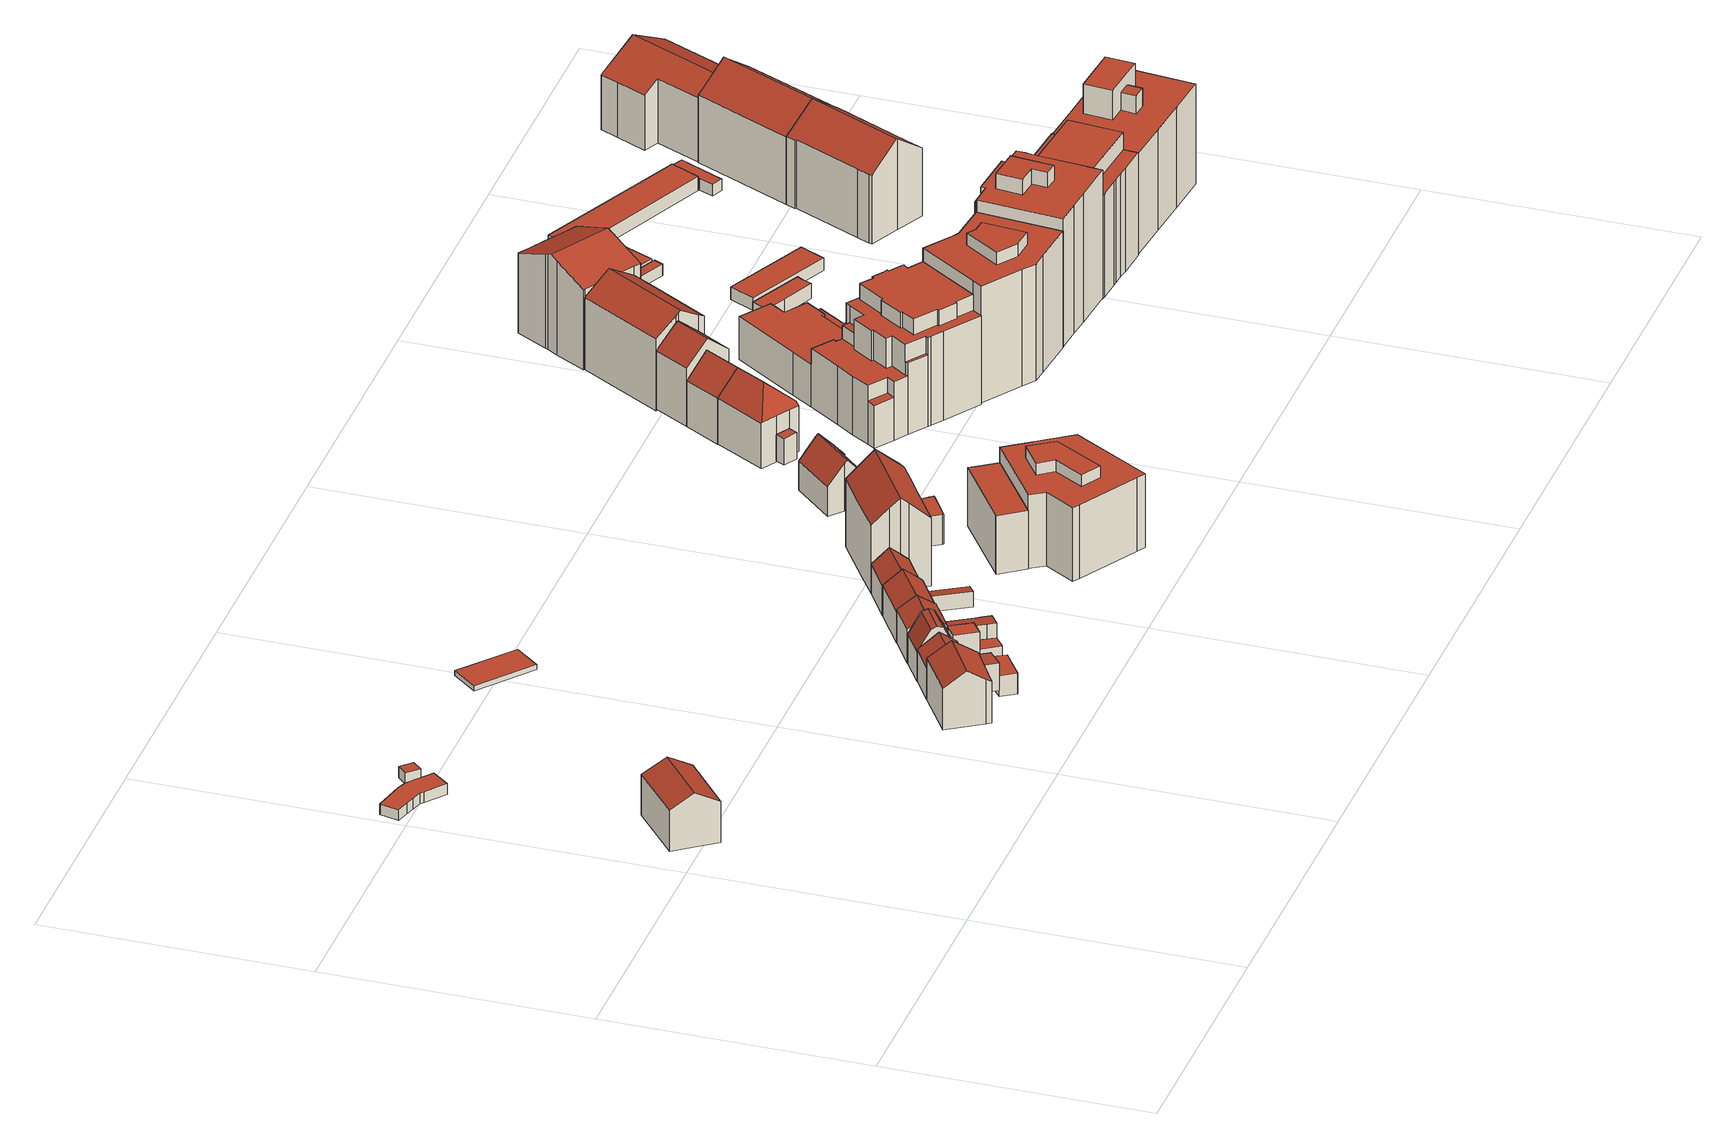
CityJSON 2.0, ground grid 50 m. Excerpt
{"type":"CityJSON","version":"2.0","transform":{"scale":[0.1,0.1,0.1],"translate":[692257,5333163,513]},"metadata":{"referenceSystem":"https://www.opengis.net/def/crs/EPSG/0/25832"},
"CityObjects":{
"building1":{"type":"Building","attributes":{"Gemeindeschluessel":"09162000","HoeheDach":"525.651","HoeheGrund":"514.970","Methode":"1000","NiedrigsteTraufeDesGebaeudes":"523.146","Geometrietyp2DReferenz":"3000","function":"31001_1000","roofType":"3100","measuredHeight":10.68,"storeysAboveGround":2},"geometry":[{"type":"MultiSurface","lod":"2","boundaries":[[[0,1,2,3]],[[4,5,0,3,6,7]],[[5,4,7,8,9,10]],[[10,1,0,5]],[[7,6,11,8]],[[3,2,11,6]],[[2,1,10,9,8,11]]],"semantics":{"surfaces":[{"type":"RoofSurface"},{"type":"WallSurface"},{"type":"GroundSurface"}],"values":[0,1,2,1,1,0,1]}}]},
"building2":{"type":"Building","attributes":{"Gemeindeschluessel":"09162000","HoeheDach":"517.020","HoeheGrund":"514.924","Methode":"1000","NiedrigsteTraufeDesGebaeudes":"517.020","Geometrietyp2DReferenz":"3000","function":"31001_2000","roofType":"1000","measuredHeight":2.1,"storeysAboveGround":1},"geometry":[{"type":"MultiSurface","lod":"2","boundaries":[[[12,13,14,15]],[[13,16,17,18,19,20,21,22,23,24,14]],[[25,23,22,26]],[[27,24,23,25]],[[28,17,16,29]],[[30,19,18,31]],[[29,16,13,12]],[[32,20,19,30]],[[15,27,25,26,33,32,30,31,28,29,12]],[[26,22,21,33]],[[15,14,24,27]],[[33,21,20,32]],[[31,18,17,28]]],"semantics":{"surfaces":[{"type":"WallSurface"},{"type":"RoofSurface"},{"type":"GroundSurface"}],"values":[0,1,0,0,0,0,0,0,2,0,0,0,0]}}]},
"building3":{"type":"Building","attributes":{"Gemeindeschluessel":"09162000","HoeheDach":"542.670","HoeheGrund":"531.647","Methode":"1000","NiedrigsteTraufeDesGebaeudes":"539.669","Geometrietyp2DReferenz":"3000","function":"31001_1000","roofType":"3100","measuredHeight":11.02,"storeysAboveGround":3},"geometry":[{"type":"MultiSurface","lod":"2","boundaries":[[[34,35,36,37]],[[34,37,38,39,40,41]],[[39,42,43,40]],[[42,39,38,44]],[[35,45,46,47,36]],[[35,34,41,45]],[[44,38,37,36,47]],[[42,44,47,46,43]],[[45,41,40,43,46]]],"semantics":{"surfaces":[{"type":"WallSurface"},{"type":"GroundSurface"},{"type":"RoofSurface"}],"values":[0,1,0,0,2,0,0,2,0]}}]},
"building4":{"type":"Building","attributes":{"Gemeindeschluessel":"09162000","HoeheDach":"517.210","HoeheGrund":"515.012","Methode":"1000","NiedrigsteTraufeDesGebaeudes":"517.210","Geometrietyp2DReferenz":"3000","function":"31001_2523","roofType":"1000","measuredHeight":2.2,"storeysAboveGround":1},"geometry":[{"type":"MultiSurface","lod":"2","boundaries":[[[48,49,50,51]],[[48,51,52,53]],[[54,55,50,49]],[[51,50,55,52]],[[53,54,49,48]],[[52,55,54,53]]],"semantics":{"surfaces":[{"type":"WallSurface"},{"type":"GroundSurface"},{"type":"RoofSurface"}],"values":[0,1,2,0,0,0]}}]},
"building5":{"type":"Building","attributes":{"Gemeindeschluessel":"09162000","HoeheDach":"540.720","HoeheGrund":"531.602","Methode":"2000","NiedrigsteTraufeDesGebaeudes":"536.907","Geometrietyp2DReferenz":"3000","function":"31001_1000","roofType":"3100","measuredHeight":9.12,"storeysAboveGround":2},"geometry":[{"type":"MultiSurface","lod":"2","boundaries":[[[56,57,58,59]],[[60,61,59,58,62,63]],[[64,62,58,57,65,66]],[[66,65,67,68]],[[63,62,64,69]],[[56,70,67,65,57]],[[40,41,71,69,64,66,68]],[[72,60,63,69,71]],[[40,68,67,70]],[[72,73,61,60]],[[73,72,71,41]],[[73,41,40,70,56,59,61]]],"semantics":{"surfaces":[{"type":"WallSurface"},{"type":"RoofSurface"},{"type":"GroundSurface"}],"values":[0,0,1,1,0,0,0,1,0,0,0,2]}}]},
"building6":{"type":"Building","attributes":{"Gemeindeschluessel":"09162000","HoeheDach":"534.450","HoeheGrund":"530.433","Methode":"2000","NiedrigsteTraufeDesGebaeudes":"534.450","Geometrietyp2DReferenz":"3000","function":"31001_1000","roofType":"1000","measuredHeight":4.02,"storeysAboveGround":1},"geometry":[{"type":"MultiSurface","lod":"2","boundaries":[[[74,75,76,77,78,79]],[[80,79,78,81]],[[82,77,76,83]],[[74,84,85,75]],[[84,74,79,80]],[[85,84,80,81,82,83]],[[81,78,77,82]],[[83,76,75,85]]],"semantics":{"surfaces":[{"type":"RoofSurface"},{"type":"WallSurface"},{"type":"GroundSurface"}],"values":[0,1,1,1,1,2,1,1]}}]},
"building7":{"type":"Building","attributes":{"Gemeindeschluessel":"09162000","HoeheDach":"541.900","HoeheGrund":"531.535","Methode":"2000","NiedrigsteTraufeDesGebaeudes":"536.897","Geometrietyp2DReferenz":"3000","function":"31001_9998","roofType":"2100","measuredHeight":10.37,"storeysAboveGround":2},"geometry":[{"type":"MultiSurface","lod":"2","boundaries":[[[86,87,88,89,90,91]],[[92,93,94,95]],[[96,97,93,92,98,99]],[[100,101,102,103]],[[98,92,95,104,105,87,86]],[[87,105,106,107,102,101,88]],[[97,96,90,89]],[[94,93,97,89,88,101,100]],[[99,98,86,91]],[[103,102,107,108]],[[104,95,94,100,103,108,109]],[[108,107,106,109]],[[104,109,106,105]],[[99,91,90,96]]],"semantics":{"surfaces":[{"type":"WallSurface"},{"type":"RoofSurface"},{"type":"GroundSurface"}],"values":[0,0,0,1,2,0,0,1,0,1,0,1,0,1]}}]},
"building8":{"type":"Building","attributes":{"Gemeindeschluessel":"09162000","HoeheDach":"534.550","HoeheGrund":"531.199","Methode":"2000","NiedrigsteTraufeDesGebaeudes":"534.550","Geometrietyp2DReferenz":"3000","function":"31001_2000","roofType":"1000","measuredHeight":3.35},"geometry":[{"type":"MultiSurface","lod":"2","boundaries":[[[110,111,112,113,114]],[[115,113,112,116]],[[117,114,113,115]],[[118,119,117,115,116]],[[119,110,114,117]],[[116,112,111,118]],[[110,119,118,111]]],"semantics":{"surfaces":[{"type":"RoofSurface"},{"type":"WallSurface"},{"type":"GroundSurface"}],"values":[0,1,1,2,1,1,1]}}]},
"building9":{"type":"Building","attributes":{"Gemeindeschluessel":"09162000","HoeheDach":"540.538","HoeheGrund":"531.590","Methode":"1000","NiedrigsteTraufeDesGebaeudes":"538.204","Geometrietyp2DReferenz":"3000","function":"31001_9998","roofType":"3100","measuredHeight":8.95,"storeysAboveGround":2},"geometry":[{"type":"MultiSurface","lod":"2","boundaries":[[[120,121,122,123]],[[124,125,126]],[[127,125,128,129,130]],[[123,122,131,132]],[[123,132,133,134,135,136,137,138,139,120]],[[140,124,126]],[[124,131,122,121,128,125]],[[136,135,134,140,126,125,127,130,137]],[[121,120,139,138,129,128]],[[137,130,129,138]],[[134,133,132,131,124,140]]],"semantics":{"surfaces":[{"type":"WallSurface"},{"type":"RoofSurface"},{"type":"GroundSurface"}],"values":[0,0,1,0,2,1,1,0,0,0,0]}}]},
"building10":{"type":"Building","attributes":{"Gemeindeschluessel":"09162000","HoeheDach":"537.399","HoeheGrund":"531.153","Methode":"1000","NiedrigsteTraufeDesGebaeudes":"536.890","Geometrietyp2DReferenz":"3000","function":"31001_2000","roofType":"1000","measuredHeight":6.25},"geometry":[{"type":"MultiSurface","lod":"2","boundaries":[[[141,142,143,144]],[[116,118,145,146,147,148]],[[149,150,151,152,144,143]],[[148,147,142,141]],[[146,145,153,154,150,149,143,142,147]],[[119,153,145,118]],[[119,155,151,150,154,153]],[[155,119,118,116,148,141,144,152,151]]],"semantics":{"surfaces":[{"type":"WallSurface"},{"type":"RoofSurface"},{"type":"GroundSurface"}],"values":[0,0,0,0,1,0,0,2]}}]},
"building11":{"type":"Building","attributes":{"Gemeindeschluessel":"09162000","HoeheDach":"534.355","HoeheGrund":"531.153","Methode":"3100","NiedrigsteTraufeDesGebaeudes":"534.355","Geometrietyp2DReferenz":"3000","function":"31001_2000","roofType":"1000","measuredHeight":3.2},"geometry":[{"type":"MultiSurface","lod":"2","boundaries":[[[156,157,158,144]],[[159,157,156,160]],[[160,156,144,151]],[[151,144,158,161]],[[159,160,151,161]],[[157,159,161,158]]],"semantics":{"surfaces":[{"type":"WallSurface"},{"type":"RoofSurface"},{"type":"GroundSurface"}],"values":[0,1,0,2,0,0]}}]},
"building12":{"type":"Building","attributes":{"Gemeindeschluessel":"09162000","HoeheDach":"540.350","HoeheGrund":"531.498","Methode":"2000","NiedrigsteTraufeDesGebaeudes":"537.699","Geometrietyp2DReferenz":"3000","function":"31001_1000","roofType":"3100","measuredHeight":8.85,"storeysAboveGround":3},"geometry":[{"type":"MultiSurface","lod":"2","boundaries":[[[162,163,164,165]],[[166,167,168,169,170,162,165]],[[170,171,163,162]],[[166,165,164,172,173]],[[168,174,175,169]],[[164,163,171,175,174,176,172]],[[168,167,177,176,174]],[[177,173,172,176]],[[177,167,166,173]],[[169,175,171,170]]],"semantics":{"surfaces":[{"type":"WallSurface"},{"type":"GroundSurface"},{"type":"RoofSurface"}],"values":[0,1,0,0,0,2,0,2,0,0]}}]},
"building13":{"type":"Building","attributes":{"Gemeindeschluessel":"09162000","HoeheDach":"534.335","HoeheGrund":"531.180","Methode":"1000","NiedrigsteTraufeDesGebaeudes":"533.871","Geometrietyp2DReferenz":"3000","function":"31001_2000","roofType":"2100","measuredHeight":3.15},"geometry":[{"type":"MultiSurface","lod":"2","boundaries":[[[178,179,180,181]],[[182,181,180,183]],[[183,180,179,184]],[[182,183,184,185]],[[185,178,181,182]],[[184,179,178,185]]],"semantics":{"surfaces":[{"type":"RoofSurface"},{"type":"WallSurface"},{"type":"GroundSurface"}],"values":[0,1,1,2,1,1]}}]},
"building14":{"type":"Building","attributes":{"Gemeindeschluessel":"09162000","HoeheDach":"540.205","HoeheGrund":"531.550","Methode":"1000","NiedrigsteTraufeDesGebaeudes":"537.440","Geometrietyp2DReferenz":"3000","function":"31001_1000","roofType":"3100","measuredHeight":8.65,"storeysAboveGround":2},"geometry":[{"type":"MultiSurface","lod":"2","boundaries":[[[186,187,188,189]],[[190,168,191,167,186,189,192,193,194]],[[190,195,196,168]],[[189,188,197,192]],[[167,198,187,186]],[[193,199,200,194]],[[191,168,196,201,198,167]],[[194,200,195,190]],[[196,195,200,199,197,201]],[[201,197,188,187,198]],[[199,193,192,197]]],"semantics":{"surfaces":[{"type":"WallSurface"},{"type":"GroundSurface"},{"type":"RoofSurface"}],"values":[0,1,0,0,0,0,0,0,2,2,0]}}]},
"building15":{"type":"Building","attributes":{"Gemeindeschluessel":"09162000","HoeheDach":"514.960","HoeheGrund":"514.620","Methode":"2000","NiedrigsteTraufeDesGebaeudes":"514.960","Geometrietyp2DReferenz":"3000","function":"53001_1800","roofType":"1000","measuredHeight":0.34},"geometry":[{"type":"MultiSurface","lod":"2","boundaries":[[[202,203,204,205]],[[206,205,204,207]],[[208,202,205,206]],[[209,203,202,208]],[[206,207,209,208]],[[207,204,203,209]]],"semantics":{"surfaces":[{"type":"RoofSurface"},{"type":"WallSurface"},{"type":"GroundSurface"}],"values":[0,1,1,1,2,1]}}]},
"building16":{"type":"Building","attributes":{"Gemeindeschluessel":"09162000","HoeheDach":"549.711","HoeheGrund":"531.480","Methode":"1000","NiedrigsteTraufeDesGebaeudes":"545.037","Geometrietyp2DReferenz":"3000","function":"31001_1000","roofType":"3100","measuredHeight":18.23,"storeysAboveGround":4},"geometry":[{"type":"MultiSurface","lod":"2","boundaries":[[[210,194,211,212,213,193]],[[192,214,215,189]],[[216,217,218,219,220,194,210,193,192,189,221,222,223,224,225,226,227,228,229]],[[223,230,231,224]],[[218,232,233,219]],[[217,234,232,218]],[[215,235,236,230,223,222,221,189]],[[193,213,214,192]],[[219,233,237,220]],[[238,239,228,227,226,225,224,231,240,241]],[[217,216,229,242,243,234]],[[228,239,242,229]],[[211,237,233,232,234,243,242,239,238,241,212]],[[220,237,211,194]],[[214,213,212,241,240,231,230,236,235,215]]],"semantics":{"surfaces":[{"type":"WallSurface"},{"type":"GroundSurface"},{"type":"RoofSurface"}],"values":[0,0,1,0,0,0,0,0,0,0,0,0,2,0,2]}}]},
"building17":{"type":"Building","attributes":{"Gemeindeschluessel":"09162000","HoeheDach":"542.440","HoeheGrund":"530.843","Methode":"2000","NiedrigsteTraufeDesGebaeudes":"542.440","Geometrietyp2DReferenz":"3000","function":"31001_1000","roofType":"1000","measuredHeight":11.6,"storeysAboveGround":3},"geometry":[{"type":"MultiSurface","lod":"2","boundaries":[[[244,245,246,247]],[[247,246,248,249]],[[250,251,252,253]],[[250,253,254,244,247,249]],[[249,248,251,250]],[[248,246,245,255,252,251]],[[253,252,255,254]],[[254,255,245,244]]],"semantics":{"surfaces":[{"type":"WallSurface"},{"type":"GroundSurface"},{"type":"RoofSurface"}],"values":[0,0,0,1,0,2,0,0]}}]},
"building18":{"type":"Building","attributes":{"Gemeindeschluessel":"09162000","HoeheDach":"537.846","HoeheGrund":"531.860","Methode":"1000","NiedrigsteTraufeDesGebaeudes":"537.846","Geometrietyp2DReferenz":"3000","function":"31001_2000","roofType":"1000","measuredHeight":5.99},"geometry":[{"type":"MultiSurface","lod":"2","boundaries":[[[256,257,258,259]],[[260,261,262,263]],[[264,265,266,267,263,262]],[[266,265,268,269]],[[259,258,270,271]],[[271,270,261,260]],[[272,256,259,271,260,263,267,266,269]],[[258,257,273,268,265,264,262,261,270]],[[256,272,269,268,273,257]]],"semantics":{"surfaces":[{"type":"WallSurface"},{"type":"GroundSurface"},{"type":"RoofSurface"}],"values":[0,0,0,0,0,0,1,2,0]}}]},
"building19":{"type":"Building","attributes":{"Gemeindeschluessel":"09162000","HoeheDach":"547.760","HoeheGrund":"530.914","Methode":"2000","NiedrigsteTraufeDesGebaeudes":"545.480","Geometrietyp2DReferenz":"3000","function":"31001_1000","roofType":"1000","measuredHeight":16.85,"storeysAboveGround":5},"geometry":[{"type":"MultiSurface","lod":"2","boundaries":[[[274,275,276,277]],[[278,279,280,281]],[[282,283,284,285]],[[286,287,288,289,290,291]],[[292,293,291,290]],[[294,295,296,297]],[[298,299,275,274]],[[276,275,299,300,287,286,291,293,296,295],[301,282,285,302,278,281]],[[297,296,293,292]],[[279,303,284,283,304,280]],[[298,274,277,294,297,292,290,289,288,305]],[[302,303,279,278]],[[277,276,295,294]],[[301,304,283,282]],[[305,300,299,298]],[[281,280,304,301]],[[285,284,303,302]],[[288,287,300,305]]],"semantics":{"surfaces":[{"type":"WallSurface"},{"type":"RoofSurface"},{"type":"GroundSurface"}],"values":[0,0,0,0,0,0,0,1,0,1,2,0,0,0,0,0,0,0]}}]},
"building20":{"type":"Building","attributes":{"Gemeindeschluessel":"09162000","HoeheDach":"536.666","HoeheGrund":"531.670","Methode":"1000","NiedrigsteTraufeDesGebaeudes":"535.014","Geometrietyp2DReferenz":"3000","function":"31001_9998","roofType":"3100","measuredHeight":5,"storeysAboveGround":1},"geometry":[{"type":"MultiSurface","lod":"2","boundaries":[[[306,307,308,309,310,311,312]],[[309,313,314,310]],[[306,315,316,307]],[[308,317,313,309]],[[315,318,319,316]],[[307,316,317,308]],[[317,316,319,314,313]],[[319,318,312,311,310,314]],[[312,318,315,306]]],"semantics":{"surfaces":[{"type":"GroundSurface"},{"type":"WallSurface"},{"type":"RoofSurface"}],"values":[0,1,1,1,2,1,2,1,1]}}]},
"building21":{"type":"Building","attributes":{"Gemeindeschluessel":"09162000","HoeheDach":"541.230","HoeheGrund":"531.190","Methode":"2000","NiedrigsteTraufeDesGebaeudes":"535.982","Geometrietyp2DReferenz":"3000","function":"31001_9998","roofType":"3100","measuredHeight":10.04,"storeysAboveGround":2},"geometry":[{"type":"MultiSurface","lod":"2","boundaries":[[[320,321,322,323]],[[324,325,326,327]],[[328,329,330,326,325,331]],[[332,331,325,324]],[[333,334,335,336,337,338]],[[339,340,341,342,321,320]],[[340,339,320,323,343,344,332,324,327,345,337,336,335]],[[338,337,345,327,326,330]],[[335,334,341,340]],[[343,323,322,329,328,344]],[[322,321,342,341,334,333,338,330,329]],[[344,328,331,332]]],"semantics":{"surfaces":[{"type":"WallSurface"},{"type":"RoofSurface"},{"type":"GroundSurface"}],"values":[0,0,1,0,0,0,2,0,0,0,1,0]}}]},
"building22":{"type":"Building","attributes":{"Gemeindeschluessel":"09162000","HoeheDach":"536.440","HoeheGrund":"531.240","Methode":"2000","NiedrigsteTraufeDesGebaeudes":"536.440","Geometrietyp2DReferenz":"3000","function":"51009_1610","roofType":"1000","measuredHeight":5.2},"geometry":[{"type":"MultiSurface","lod":"2","boundaries":[[[346,347,348,349]],[[350,346,349,351]],[[350,351,352,353]],[[349,348,352,351]],[[350,353,347,346]],[[347,353,352,348]]],"semantics":{"surfaces":[{"type":"RoofSurface"},{"type":"WallSurface"},{"type":"GroundSurface"}],"values":[0,1,2,1,1,1]}}]},
"building23":{"type":"Building","attributes":{"Gemeindeschluessel":"09162000","HoeheDach":"544.330","HoeheGrund":"530.980","Methode":"2000","NiedrigsteTraufeDesGebaeudes":"540.022","Geometrietyp2DReferenz":"3000","function":"31001_1000","roofType":"3200","measuredHeight":13.35,"storeysAboveGround":2},"geometry":[{"type":"MultiSurface","lod":"2","boundaries":[[[354,355,356,357]],[[357,356,358,359]],[[360,361,362,363,364,365]],[[366,367,360,365,368,369]],[[363,358,356,355,370,364]],[[365,364,370,371,368]],[[369,368,371,372]],[[373,361,360,367]],[[357,359,374,375,373,367,366,369,372,376,354]],[[362,375,374,359,358,363]],[[370,355,354,376,372,371]],[[375,362,361,373]]],"semantics":{"surfaces":[{"type":"WallSurface"},{"type":"RoofSurface"},{"type":"GroundSurface"}],"values":[0,0,1,0,1,1,0,0,2,0,0,0]}}]},
"building24":{"type":"Building","attributes":{"Gemeindeschluessel":"09162000","HoeheDach":"544.310","HoeheGrund":"530.900","Methode":"2000","NiedrigsteTraufeDesGebaeudes":"539.475","Geometrietyp2DReferenz":"3000","function":"31001_1000","roofType":"3100","measuredHeight":13.41,"storeysAboveGround":3},"geometry":[{"type":"MultiSurface","lod":"2","boundaries":[[[377,378,379,380]],[[381,382,383,384,385,370]],[[370,385,379,378]],[[386,382,381,387]],[[388,383,382,386]],[[386,387,389,377,380,390,391,388]],[[385,384,383,388,391,390,380,379]],[[389,387,381,370,378,377]]],"semantics":{"surfaces":[{"type":"WallSurface"},{"type":"RoofSurface"},{"type":"GroundSurface"}],"values":[0,1,1,0,0,2,0,0]}}]},
"building25":{"type":"Building","attributes":{"Gemeindeschluessel":"09162000","HoeheDach":"546.547","HoeheGrund":"530.930","Methode":"1000","NiedrigsteTraufeDesGebaeudes":"542.442","Geometrietyp2DReferenz":"3000","function":"31001_1000","roofType":"3100","measuredHeight":15.62,"storeysAboveGround":4},"geometry":[{"type":"MultiSurface","lod":"2","boundaries":[[[392,388,393,394,395,380]],[[396,397,398,399,400,401]],[[380,395,402,403]],[[404,405,393,388]],[[394,396,401,402,395]],[[403,402,401,400]],[[393,405,397,396,394]],[[398,397,405,404]],[[388,392,380,403,400,399,398,404]]],"semantics":{"surfaces":[{"type":"WallSurface"},{"type":"RoofSurface"},{"type":"GroundSurface"}],"values":[0,0,0,0,1,0,1,0,2]}}]},
"building26":{"type":"Building","attributes":{"Gemeindeschluessel":"09162000","HoeheDach":"550.790","HoeheGrund":"530.086","Methode":"2000","NiedrigsteTraufeDesGebaeudes":"534.790","Geometrietyp2DReferenz":"3000","function":"31001_1000","roofType":"1000","measuredHeight":20.7,"storeysAboveGround":6},"geometry":[{"type":"MultiSurface","lod":"2","boundaries":[[[406,407,408,409,410,411]],[[412,413,414,415]],[[416,417,418,419]],[[420,421,422,423]],[[424,425,426,427,428]],[[411,424,428,429,430,431,418,417,432,433,434,435,436,437,438,406]],[[439,425,410,440]],[[441,442,443,432,444]],[[445,446,447,448,449]],[[450,451,452,453]],[[454,455,456,457,458,459,460,461,462,463,464,465,466,467,468,469,470,409,408,471,472,473,474,414,413,475,476,477,478]],[[479,480,481,482]],[[462,483,484,463]],[[434,485,486,435]],[[487,488,489,490]],[[491,431,430,492]],[[411,410,425,424]],[[415,414,474,493,494]],[[493,474,473,495]],[[496,429,428,497]],[[498,499,487,490,500,501,407,502,503,504,486,485,505,443,442,481,480,506]],[[507,508,509,510]],[[440,470,511,512,439]],[[513,514,515,516,427,426,512,511,517,518,519,520,521,522,484,483,523,524,525,509,508]],[[510,526,527,507]],[[528,456,455,450,529]],[[448,530,531,532]],[[533,475,413,412]],[[498,534,535,499]],[[432,443,505,433]],[[449,448,532,536]],[[490,489,537,538,500]],[[419,418,431,491]],[[448,447,539,530]],[[540,516,515,541]],[[500,538,472,471,501]],[[459,525,524,460]],[[542,510,509,525,459,543]],[[466,520,519,467]],[[450,455,454,451]],[[464,522,521,465]],[[495,473,472,538]],[[544,531,545,546,547]],[[548,452,478,477,549]],[[550,457,456,528]],[[444,432,417,416]],[[492,430,429,496]],[[463,484,522,464]],[[539,447,446,548,549,551,533,412,415,494,489,488,535,534,552,553,546,545]],[[506,552,534,498]],[[422,421,540,541]],[[536,532,531,544]],[[469,517,511,470]],[[499,535,488,487]],[[468,518,517,469]],[[541,515,514,422]],[[551,476,475,533]],[[547,546,553,554]],[[482,481,442,441]],[[555,526,510,542]],[[554,553,552,506,556]],[[556,506,480,479]],[[461,523,483,462]],[[433,505,485,434]],[[437,503,502,438]],[[460,524,523,461]],[[557,458,457,550]],[[410,409,470,440]],[[494,493,537,489]],[[501,471,408,407]],[[419,491,492,496,497,558,420,423,559,560,555,542,543,557,550,528,529,445,449,536,544,547,554,556,479,482,441,444,416]],[[513,508,507,527,560,559]],[[465,521,520,466]],[[435,486,504,436]],[[423,422,514,513,559]],[[497,428,427,516,540,558]],[[436,504,503,437]],[[451,454,478,452]],[[446,453,452,548]],[[560,527,526,555]],[[439,512,426,425]],[[529,450,453,446,445]],[[549,477,476,551]],[[558,540,421,420]],[[495,538,537,493]],[[467,519,518,468]],[[530,539,545,531]],[[543,459,458,557]],[[438,502,407,406]]],"semantics":{"surfaces":[{"type":"WallSurface"},{"type":"RoofSurface"},{"type":"GroundSurface"}],"values":[0,0,0,0,0,1,1,0,0,1,1,0,0,0,0,0,0,0,0,0,1,0,0,1,1,0,1,0,0,0,0,0,0,0,0,0,0,0,0,0,0,0,0,0,0,0,0,0,1,0,1,0,0,0,0,0,0,0,0,0,0,0,0,0,0,0,0,0,0,0,2,0,0,0,0,0,0,0,0,0,0,0,0,0,1,0,0,0,0]}}]},
"building27":{"type":"Building","attributes":{"Gemeindeschluessel":"09162000","HoeheDach":"548.298","HoeheGrund":"530.480","Methode":"1000","NiedrigsteTraufeDesGebaeudes":"544.706","Geometrietyp2DReferenz":"3000","function":"31001_1000","roofType":"3100","measuredHeight":17.82,"storeysAboveGround":5},"geometry":[{"type":"MultiSurface","lod":"2","boundaries":[[[561,562,563,564,565,566,567]],[[568,569,570,563,562,571]],[[572,573,574,575,576,577]],[[571,562,561,578]],[[573,572,569,568,571,578,579,580,581,582,583,574]],[[579,567,566,580]],[[572,577,570,569]],[[564,584,575,574,583,582,581,565]],[[578,561,567,579]],[[580,566,565,581]],[[570,577,576,575,584,564,563]]],"semantics":{"surfaces":[{"type":"RoofSurface"},{"type":"WallSurface"},{"type":"GroundSurface"}],"values":[0,1,1,1,2,1,1,1,1,1,0]}}]},
"building28":{"type":"Building","attributes":{"Gemeindeschluessel":"09162000","HoeheDach":"555.860","HoeheGrund":"530.355","Methode":"2000","NiedrigsteTraufeDesGebaeudes":"553.510","Geometrietyp2DReferenz":"3000","function":"31001_1000","roofType":"1000","measuredHeight":25.5,"storeysAboveGround":8},"geometry":[{"type":"MultiSurface","lod":"2","boundaries":[[[585,586,587,588]],[[589,590,591,592,593,594]],[[595,596,597,598]],[[599,600,601,602]],[[603,604,605,606]],[[607,608,600,599]],[[600,608,605,604,609,601]],[[588,587,596,595]],[[598,597,594,593]],[[602,601,609,610]],[[611,612,613,614,591,590]],[[606,605,608,607]],[[615,616,585,588,595,598,593,592,591,614,613]],[[616,617,586,585]],[[613,612,618,615]],[[587,586,617,618,612,611,590,589,594,597,596],[610,603,606,607,599,602]],[[615,618,617,616]],[[610,609,604,603]]],"semantics":{"surfaces":[{"type":"WallSurface"},{"type":"RoofSurface"},{"type":"GroundSurface"}],"values":[0,0,0,0,0,0,1,0,0,0,0,0,2,0,0,1,0,0]}}]},
"building29":{"type":"Building","attributes":{"Gemeindeschluessel":"09162000","HoeheDach":"549.742","HoeheGrund":"530.550","Methode":"1000","NiedrigsteTraufeDesGebaeudes":"546.314","Geometrietyp2DReferenz":"3000","function":"31001_1000","roofType":"3100","measuredHeight":19.19,"storeysAboveGround":4},"geometry":[{"type":"MultiSurface","lod":"2","boundaries":[[[619,620,621,622]],[[623,624,625,626,627,628]],[[629,630,631,632,633,634]],[[635,636,637,638,639,640]],[[639,638,621,620,641,642,643,625,624,623,631,630]],[[580,644,645,646]],[[581,647,644,580]],[[642,641,648,649,650,643]],[[632,631,623,628]],[[574,651,647,581]],[[648,641,620,619]],[[637,636,635,652,574,581,580,646,634,633,632,628,627,626,650,649,648,619,622]],[[644,647,651,653,640,639,630,629,645]],[[646,645,629,634]],[[635,640,653,652]],[[652,653,651,574]],[[622,621,638,637]],[[626,625,643,650]]],"semantics":{"surfaces":[{"type":"WallSurface"},{"type":"RoofSurface"},{"type":"GroundSurface"}],"values":[0,0,0,0,1,0,0,0,0,0,0,2,1,0,0,0,0,0]}}]},
"building30":{"type":"Building","attributes":{"Gemeindeschluessel":"09162000","HoeheDach":"558.850","HoeheGrund":"530.448","Methode":"9999","NiedrigsteTraufeDesGebaeudes":"552.650","Geometrietyp2DReferenz":"3000","function":"31001_1000","roofType":"1000","measuredHeight":28.4,"storeysAboveGround":9},"geometry":[{"type":"MultiSurface","lod":"2","boundaries":[[[654,655,656,657]],[[657,656,658,659,660]],[[661,662,663,664]],[[665,666,667,668]],[[669,670,671,672]],[[673,674,675,676]],[[659,658,677,678]],[[676,675,679,680]],[[681,682,683,684]],[[663,662,683,682,685,686,671,670,677,658,656,655,687,688],[668,673,676,680,689,665]],[[690,679,675,674,667,666]],[[691,678,677,670,669]],[[692,693,694,695]],[[664,663,688,696]],[[697,698,681,684,661,664,696,699,654,657,660,692,695,691,669,672]],[[695,694,678,691]],[[698,697,672,671,686,685]],[[660,659,693,692]],[[680,679,690,689]],[[678,694,693,659]],[[689,690,666,665]],[[668,667,674,673]],[[688,687,655,654,699,696]],[[684,683,662,661]],[[698,685,682,681]]],"semantics":{"surfaces":[{"type":"WallSurface"},{"type":"RoofSurface"},{"type":"GroundSurface"}],"values":[0,0,0,0,0,0,0,0,0,1,1,0,0,0,2,0,0,0,0,1,0,0,0,0,0]}}]},
"building31":{"type":"Building","attributes":{"Gemeindeschluessel":"09162000","HoeheDach":"532.950","HoeheGrund":"530.052","Methode":"9999","NiedrigsteTraufeDesGebaeudes":"532.950","Geometrietyp2DReferenz":"3000","function":"31001_2000","roofType":"1000","measuredHeight":2.9,"storeysAboveGround":1},"geometry":[{"type":"MultiSurface","lod":"2","boundaries":[[[700,701,702,703]],[[704,705,701,700]],[[706,707,708,709]],[[700,703,706,709,710,704]],[[710,711,705,704]],[[703,702,707,706]],[[705,711,708,707,702,701]],[[709,708,711,710]]],"semantics":{"surfaces":[{"type":"WallSurface"},{"type":"GroundSurface"},{"type":"RoofSurface"}],"values":[0,0,0,1,0,0,2,0]}}]},
"building32":{"type":"Building","attributes":{"Gemeindeschluessel":"09162000","HoeheDach":"533.549","HoeheGrund":"531.030","Methode":"1000","NiedrigsteTraufeDesGebaeudes":"533.549","Geometrietyp2DReferenz":"3000","function":"31001_2000","roofType":"1000","measuredHeight":2.52},"geometry":[{"type":"MultiSurface","lod":"2","boundaries":[[[712,713,714,715]],[[712,715,716,717]],[[715,714,718,716]],[[712,717,719,713]],[[716,718,719,717]],[[714,713,719,718]]],"semantics":{"surfaces":[{"type":"WallSurface"},{"type":"RoofSurface"},{"type":"GroundSurface"}],"values":[0,0,1,2,0,0]}}]},
"building33":{"type":"Building","attributes":{"Gemeindeschluessel":"09162000","HoeheDach":"533.074","HoeheGrund":"530.774","Methode":"1000","NiedrigsteTraufeDesGebaeudes":"533.074","Geometrietyp2DReferenz":"3000","function":"51009_1610","roofType":"1000","measuredHeight":2.3},"geometry":[{"type":"MultiSurface","lod":"2","boundaries":[[[720,721,722,723]],[[724,725,726,727]],[[723,722,728,729]],[[729,728,725,724]],[[720,723,729,724,727]],[[728,722,721,726,725]],[[727,726,721,720]]],"semantics":{"surfaces":[{"type":"WallSurface"},{"type":"GroundSurface"},{"type":"RoofSurface"}],"values":[0,0,0,0,1,2,0]}}]},
"building34":{"type":"Building","attributes":{"Gemeindeschluessel":"09162000","HoeheDach":"554.080","HoeheGrund":"530.283","Methode":"1000","NiedrigsteTraufeDesGebaeudes":"547.780","Geometrietyp2DReferenz":"3000","function":"31001_1000","roofType":"1000","measuredHeight":23.8,"storeysAboveGround":7},"geometry":[{"type":"MultiSurface","lod":"2","boundaries":[[[730,731,732,733]],[[734,735,736,737]],[[738,739,740,741]],[[742,743,733,732,744,745]],[[744,732,731,740]],[[746,747,748,749]],[[750,751,747,746]],[[741,752,753,754,755,750,746,749,756,742,745,734,737,757,758,759,760,738]],[[752,761,762,753]],[[761,730,733,743]],[[753,762,763,754]],[[749,748,764,756]],[[760,765,766,739,738]],[[745,744,735,734]],[[741,740,731,730,761,752]],[[754,763,767,755]],[[758,768,769,759]],[[737,736,770,771,757]],[[756,764,743,742]],[[759,769,765,760]],[[771,770,766,765]],[[748,747,751,767,763,762,761,743,764]],[[765,769,768,771]],[[757,771,768,758]],[[740,739,766,770,736,735,744]],[[755,767,751,750]]],"semantics":{"surfaces":[{"type":"RoofSurface"},{"type":"WallSurface"},{"type":"GroundSurface"}],"values":[0,1,1,1,1,1,1,2,1,1,1,1,1,1,1,1,1,1,1,1,1,0,0,1,0,1]}}]},
"building35":{"type":"Building","attributes":{"Gemeindeschluessel":"09162000","HoeheDach":"533.620","HoeheGrund":"530.827","Methode":"2000","NiedrigsteTraufeDesGebaeudes":"533.620","Geometrietyp2DReferenz":"3000","function":"31001_2000","roofType":"1000","measuredHeight":2.79},"geometry":[{"type":"MultiSurface","lod":"2","boundaries":[[[772,773,774,775]],[[776,777,778,779]],[[779,778,780,781]],[[773,772,727,724,782,776,779,781,783,784]],[[785,775,774,786,787,780,778,777,788,789]],[[783,787,786,784]],[[772,775,785,727]],[[781,780,787,783]],[[782,788,777,776]],[[724,789,788,782]],[[773,784,786,774]],[[724,727,785,789]]],"semantics":{"surfaces":[{"type":"WallSurface"},{"type":"GroundSurface"},{"type":"RoofSurface"}],"values":[0,0,0,1,2,0,0,0,0,0,0,0]}}]},
"building36":{"type":"Building","attributes":{"Gemeindeschluessel":"09162000","HoeheDach":"549.110","HoeheGrund":"531.010","Methode":"1000","NiedrigsteTraufeDesGebaeudes":"544.499","Geometrietyp2DReferenz":"3000","function":"31001_9998","roofType":"3100","measuredHeight":18.1,"storeysAboveGround":4},"geometry":[{"type":"MultiSurface","lod":"2","boundaries":[[[790,791,792,793,794,795,796,797,798,799,800,801,802]],[[797,803,804,798]],[[799,805,806,800]],[[802,807,808,790]],[[792,809,810,793]],[[811,807,802,801,800,806]],[[812,811,806,805,804,803,813,814]],[[798,804,805,799]],[[796,813,803,797]],[[790,808,815,791]],[[795,814,813,796]],[[791,815,809,792]],[[810,809,815,808,807,811,812]],[[794,793,810,812,814,795]]],"semantics":{"surfaces":[{"type":"GroundSurface"},{"type":"WallSurface"},{"type":"RoofSurface"}],"values":[0,1,1,1,1,1,2,1,1,1,1,1,2,1]}}]},
"building37":{"type":"Building","attributes":{"Gemeindeschluessel":"09162000","HoeheDach":"556.190","HoeheGrund":"530.458","Methode":"2000","NiedrigsteTraufeDesGebaeudes":"550.350","Geometrietyp2DReferenz":"3000","function":"31001_1000","roofType":"1000","measuredHeight":25.73,"storeysAboveGround":8},"geometry":[{"type":"MultiSurface","lod":"2","boundaries":[[[816,817,818,819]],[[820,821,822,823,824,825,826]],[[827,828,829,830]],[[831,832,833,834]],[[835,836,837,838]],[[839,840,836,835]],[[841,825,824,842]],[[843,844,818,817,845,846,847,837,836,840,848],[841,842,849,850,827,830,831,834,851]],[[851,826,825,841]],[[847,846,845,852,853,854,838,837]],[[816,819,855,856,857,839,835,838,854,853,852]],[[842,824,823,849]],[[819,818,844,855]],[[830,829,832,831]],[[856,843,848,857]],[[852,845,817,816]],[[857,848,840,839]],[[855,844,843,856]],[[829,828,833,832]],[[834,833,828,827,850,849,823,822,821,820,826,851]]],"semantics":{"surfaces":[{"type":"WallSurface"},{"type":"RoofSurface"},{"type":"GroundSurface"}],"values":[0,1,0,0,0,0,0,1,0,0,2,0,0,0,0,0,0,0,1,0]}}]},
"building38":{"type":"Building","attributes":{"Gemeindeschluessel":"09162000","HoeheDach":"533.350","HoeheGrund":"531.150","Methode":"2000","NiedrigsteTraufeDesGebaeudes":"533.350","Geometrietyp2DReferenz":"3000","function":"51009_1610","roofType":"1000","measuredHeight":2.2},"geometry":[{"type":"MultiSurface","lod":"2","boundaries":[[[858,859,860,861]],[[862,863,864,865]],[[861,860,866,867]],[[867,866,863,862]],[[861,867,862,865,868,858]],[[860,859,869,864,863,866]],[[868,869,859,858]],[[865,864,869,868]]],"semantics":{"surfaces":[{"type":"WallSurface"},{"type":"GroundSurface"},{"type":"RoofSurface"}],"values":[0,0,0,0,1,2,0,0]}}]},
"building39":{"type":"Building","attributes":{"Gemeindeschluessel":"09162000","HoeheDach":"549.067","HoeheGrund":"531.000","Methode":"1000","NiedrigsteTraufeDesGebaeudes":"544.386","Geometrietyp2DReferenz":"3000","function":"31001_9998","roofType":"3100","measuredHeight":18.07,"storeysAboveGround":4},"geometry":[{"type":"MultiSurface","lod":"2","boundaries":[[[811,870,871,872,873,874]],[[801,802,875,811,874,800]],[[800,874,873,876]],[[802,801,800,876,877,878,879,880,881,882]],[[882,883,875,802]],[[876,873,872,877]],[[880,884,885,881]],[[881,885,883,882]],[[877,872,871,878]],[[870,884,880,879,878,871]],[[875,883,885,884,870,811]]],"semantics":{"surfaces":[{"type":"RoofSurface"},{"type":"WallSurface"},{"type":"GroundSurface"}],"values":[0,1,1,2,1,1,1,1,1,1,0]}}]},
"building40":{"type":"Building","attributes":{"Gemeindeschluessel":"09162000","HoeheDach":"546.436","HoeheGrund":"531.070","Methode":"2000","NiedrigsteTraufeDesGebaeudes":"541.995","Geometrietyp2DReferenz":"3000","function":"31001_1000","roofType":"3100","measuredHeight":15.37,"storeysAboveGround":3},"geometry":[{"type":"MultiSurface","lod":"2","boundaries":[[[886,887,888,889]],[[889,888,890,891]],[[888,887,892,893,894,895,896,897,890]],[[898,899,900,901,902,893,892]],[[893,902,903,904,905,894]],[[906,899,898,907]],[[908,909,906,907,910,886,889,891,911,912,913,905,904,903]],[[912,896,895,913]],[[910,907,898,892,887,886]],[[913,895,894,905]],[[903,902,901,908]],[[909,900,899,906]],[[908,901,900,909]],[[911,897,896,912]],[[891,890,897,911]]],"semantics":{"surfaces":[{"type":"WallSurface"},{"type":"RoofSurface"},{"type":"GroundSurface"}],"values":[0,0,1,1,0,0,2,0,0,0,0,0,0,0,0]}}]}
},
"vertices":[
[98,471,101],[195,552,102],[168,589,127],[71,508,127],[71,508,20],[98,471,20],[44,544,101],[44,544,20],[141,626,20],[168,589,20],[195,552,20],[141,626,101],
[24,1006,19],[24,1006,40],[0,1013,40],[0,1013,19],[43,1001,40],[61,995,40],[69,990,40],[106,961,40],[132,993,40],[94,1024,40],[86,1029,40],[68,1036,40],[8,1049,40],[68,1036,19],[86,1029,19],[8,1049,19],[61,995,19],[43,1001,19],[106,961,19],[69,990,19],[132,993,19],[94,1024,19],
[350,69,186],[350,69,269],[345,77,274],[345,77,186],[303,141,186],[308,144,186],[390,198,186],[435,121,186],[308,144,268],[390,198,268],[303,141,268],[435,121,267],[412,161,297],[326,105,297],
[114,1038,20],[114,1038,42],[131,1055,42],[131,1055,20],[152,1035,20],[135,1017,20],[135,1017,42],[152,1035,42],
[479,173,186],[479,173,255],[458,158,254],[458,158,186],[486,115,239],[486,115,186],[462,151,248],[462,151,239],[430,130,248],[463,199,277],[410,164,277],[442,232,248],[390,198,248],[430,130,241],[442,232,186],[435,121,241],[455,90,241],[455,90,186],
[525,98,215],[507,128,215],[486,115,215],[455,90,215],[473,63,215],[505,85,215],[505,85,174],[473,63,174],[455,90,174],[486,115,174],[525,98,174],[507,128,174],
[552,167,185],[529,207,185],[529,207,242],[529,206,239],[529,206,250],[552,167,250],[501,188,185],[501,188,240],[479,173,239],[479,173,185],[501,187,250],[501,187,239],[527,148,185],[527,148,250],[467,193,285],[517,226,285],[512,235,289],[461,202,289],[442,232,185],[493,265,185],[493,265,243],[506,245,285],[455,211,285],[442,232,243],
[572,132,215],[563,147,215],[552,167,215],[527,148,215],[549,115,215],[527,148,182],[552,167,182],[549,115,182],[563,147,182],[572,132,182],
[587,245,186],[587,245,252],[585,244,252],[585,244,186],[530,208,252],[511,236,275],[511,236,252],[508,240,272],[569,274,275],[550,303,252],[493,266,252],[555,224,252],[555,224,186],[530,208,186],[529,207,186],[511,236,186],[508,240,186],[493,266,186],[550,303,186],[569,274,186],[529,207,252],
[555,224,182],[555,224,239],[585,175,239],[585,175,182],[563,147,244],[552,167,244],[529,207,244],[529,207,182],[593,163,239],[601,150,239],[601,150,182],[593,163,182],[572,132,244],[600,149,239],[600,149,182],
[585,175,214],[616,195,214],[616,195,182],[631,169,214],[601,150,214],[631,169,182],
[661,293,185],[661,293,247],[587,245,247],[587,245,185],[550,303,185],[627,353,185],[661,297,185],[663,295,185],[662,294,185],[662,294,247],[569,274,274],[550,303,247],[661,297,250],[663,295,247],[645,323,274],[627,353,247],
[707,218,213],[727,230,209],[689,294,209],[668,282,213],[668,282,182],[689,294,182],[727,230,182],[707,218,182],
[628,354,185],[628,354,245],[690,394,244],[690,394,185],[680,310,185],[644,325,185],[707,367,185],[717,350,185],[724,338,185],[680,310,245],[661,297,245],[707,367,272],[627,353,245],[717,350,256],[724,338,245],[644,325,272],
[553,946,20],[591,992,20],[492,1072,20],[454,1025,20],[454,1025,10],[492,1072,10],[553,946,10],[591,992,10],
[718,350,185],[724,338,356],[718,350,367],[717,350,367],[707,367,349],[690,394,320],[885,397,185],[845,370,185],[816,352,185],[795,338,185],[745,305,185],[736,425,185],[759,440,185],[823,482,185],[824,481,185],[854,443,185],[856,441,185],[866,428,185],[885,405,185],[889,400,185],[823,482,320],[824,481,322],[816,352,320],[795,338,320],[845,370,320],[736,425,320],[759,440,320],[745,305,320],[866,428,353],[885,405,327],[854,443,364],[856,441,367],[889,400,320],[885,397,320],
[968,299,178],[968,299,294],[993,263,294],[993,263,178],[859,169,294],[859,169,178],[826,215,178],[826,215,294],[829,217,294],[829,217,178],[961,310,178],[961,310,294],
[875,325,189],[875,325,248],[874,326,248],[874,326,189],[889,400,189],[889,400,248],[903,385,248],[903,385,189],[913,375,248],[921,366,248],[921,366,189],[913,375,189],[927,359,248],[927,359,189],[845,370,248],[845,370,189],[925,357,189],[925,357,248],
[968,11,179],[968,11,325],[856,76,325],[856,76,179],[951,70,325],[951,70,348],[914,91,348],[914,91,325],[926,176,325],[926,176,348],[974,210,348],[974,210,325],[1012,236,325],[1029,212,325],[1029,212,179],[1012,236,179],[993,263,179],[993,263,325],[859,169,179],[859,169,325],[843,84,179],[843,84,325],[877,142,325],[877,142,179],[986,1,179],[986,1,325],[1072,150,325],[946,148,325],[1005,164,325],[1005,164,348],[946,148,348],[1072,150,179],
[921,366,187],[903,385,187],[889,400,187],[885,405,187],[940,480,187],[959,461,187],[977,442,187],[885,405,220],[940,480,220],[921,366,220],[903,385,237],[889,400,224],[977,442,220],[959,461,237],
[1024,564,182],[1024,564,249],[963,498,249],[963,498,182],[979,617,182],[979,617,239],[1004,595,276],[1004,595,182],[937,521,277],[941,518,282],[1008,591,282],[912,543,240],[912,543,182],[1038,565,239],[1044,560,230],[1044,560,182],[1038,565,182],[1031,571,182],[1031,571,249],[1031,558,182],[1037,553,182],[1037,553,230],[1031,558,239],[941,518,182],[937,521,182],[1008,591,182],
[1074,651,234],[1083,667,234],[1057,682,234],[1048,665,234],[1074,651,182],[1048,665,182],[1057,682,182],[1083,667,182],
[1161,749,180],[1161,749,271],[1138,707,271],[1138,707,180],[1132,711,277],[1132,711,180],[1057,682,271],[1083,667,271],[1101,656,270],[1105,663,277],[1090,715,313],[1029,698,271],[1029,698,180],[1057,682,180],[1028,699,270],[1028,699,180],[1122,772,313],[1082,794,271],[1082,794,180],[1083,667,180],[1105,663,180],[1101,656,180],[1122,772,180],
[1082,794,179],[1082,794,270],[1121,862,270],[1121,862,179],[1161,749,269],[1165,747,265],[1203,814,265],[1199,816,269],[1160,839,313],[1165,747,179],[1161,749,179],[1203,814,179],[1122,772,179],[1160,839,179],[1199,816,179],
[1162,838,179],[1203,814,295],[1162,838,335],[1121,862,295],[1201,904,335],[1204,903,333],[1204,903,179],[1201,904,179],[1198,906,179],[1198,906,333],[1160,929,294],[1160,929,179],[1242,881,179],[1242,881,295],
[1358,622,218],[1358,622,256],[1358,622,347],[1362,620,347],[1362,620,338],[1362,620,218],[1252,575,287],[1252,575,347],[1279,615,347],[1279,615,287],[1496,745,171],[1496,745,218],[1462,693,218],[1462,693,171],[1424,578,171],[1424,578,338],[1422,576,338],[1422,576,171],[1372,613,218],[1372,613,338],[1372,613,378],[1393,599,378],[1393,599,218],[1421,640,218],[1433,632,218],[1471,688,218],[1417,797,218],[1406,781,218],[1448,753,218],[1422,714,218],[1416,717,218],[1385,670,218],[1388,668,218],[1369,609,338],[1359,616,338],[1426,811,171],[1426,811,256],[1417,797,256],[1417,797,171],[1224,502,171],[1224,502,287],[1199,518,287],[1199,518,256],[1199,518,171],[1260,477,313],[1263,482,313],[1227,507,313],[1224,502,313],[1263,482,347],[1260,477,347],[1265,474,347],[1287,459,347],[1356,413,347],[1369,432,347],[1337,453,347],[1335,450,347],[1302,472,347],[1304,475,347],[1262,503,347],[1279,529,347],[1276,531,347],[1305,575,347],[1308,573,347],[1344,626,347],[1359,616,347],[1325,644,347],[1320,636,347],[1298,603,347],[1284,612,347],[1256,573,347],[1237,544,347],[1247,537,347],[1227,507,347],[1287,727,171],[1287,727,256],[1369,849,256],[1369,849,171],[1302,472,378],[1304,475,378],[1448,753,256],[1422,714,256],[1295,653,256],[1295,653,287],[1306,645,287],[1306,645,256],[1471,688,171],[1433,632,171],[1284,612,313],[1284,612,287],[1298,603,313],[1421,640,171],[1393,599,171],[1262,683,256],[1299,658,256],[1320,636,256],[1325,644,256],[1388,668,256],[1385,670,256],[1416,717,256],[1406,781,256],[1259,685,256],[1418,564,338],[1418,564,378],[1445,546,378],[1445,546,338],[1359,616,378],[1369,609,378],[1425,574,378],[1422,576,378],[1398,592,378],[1400,595,378],[1344,626,378],[1308,573,378],[1305,575,378],[1276,531,378],[1279,529,378],[1262,503,378],[1335,450,378],[1337,453,378],[1369,432,378],[1451,555,338],[1424,572,338],[1265,474,171],[1260,477,171],[1210,533,256],[1174,557,256],[1163,542,256],[1256,573,287],[1262,683,287],[1299,658,287],[1163,542,171],[1306,645,313],[1320,636,313],[1210,533,287],[1400,595,338],[1398,592,338],[1445,546,171],[1369,432,171],[1174,557,171],[1174,557,287],[1195,590,287],[1195,590,171],[1227,507,287],[1247,537,287],[1287,459,171],[1237,544,287],[1259,685,287],[1219,625,287],[1219,625,171],[1451,555,171],[1259,685,171],[1356,413,171],[1400,595,171],[1425,574,171],[1424,572,171],
[1198,906,346],[1204,903,350],[1207,901,353],[1299,1058,353],[1296,1060,351],[1251,1086,318],[1160,929,318],[1207,901,175],[1242,881,175],[1242,881,327],[1204,903,175],[1254,874,175],[1322,987,175],[1348,1030,175],[1348,1030,317],[1322,987,318],[1254,874,319],[1198,906,175],[1160,929,175],[1251,1086,175],[1296,1060,175],[1299,1058,175],[1347,1030,175],[1347,1030,318],
[1454,347,174],[1454,347,405],[1430,364,405],[1430,364,174],[1499,510,405],[1510,503,405],[1510,503,174],[1499,510,174],[1445,546,174],[1445,546,405],[1356,413,174],[1356,413,405],[1369,432,405],[1369,432,174],[1469,385,405],[1469,385,429],[1432,410,429],[1432,410,405],[1493,467,405],[1493,467,429],[1518,465,429],[1518,465,405],[1511,381,405],[1511,381,429],[1477,478,429],[1477,478,405],[1521,502,405],[1585,496,405],[1585,496,174],[1521,502,174],[1571,337,174],[1483,345,174],[1483,345,405],[1571,337,405],
[1423,1174,175],[1423,1174,334],[1442,1162,335],[1442,1162,175],[1297,1171,361],[1330,1230,333],[1331,1230,333],[1331,1230,175],[1330,1230,175],[1297,1171,175],[1282,1146,361],[1290,1158,367],[1294,1165,364],[1294,1165,175],[1290,1158,175],[1282,1146,175],[1397,1085,175],[1402,1093,175],[1408,1104,175],[1408,1104,362],[1402,1093,367],[1397,1085,364],[1382,1199,334],[1353,1217,333],[1335,1228,333],[1251,1086,334],[1249,1087,334],[1249,1087,175],[1296,1060,334],[1382,1199,175],[1353,1217,175],[1335,1228,175],[1348,1030,334],[1361,1022,175],[1361,1022,334],
[1585,496,175],[1585,496,429],[1627,493,429],[1627,493,175],[1628,502,429],[1628,502,396],[1628,502,175],[1657,329,175],[1657,329,429],[1619,333,429],[1619,333,175],[1625,426,429],[1625,426,459],[1630,476,459],[1630,476,429],[1717,485,175],[1717,485,429],[1758,481,429],[1758,481,175],[1693,470,429],[1693,470,459],[1686,390,459],[1686,390,429],[1718,494,429],[1718,494,396],[1660,393,459],[1660,393,429],[1746,350,175],[1746,350,429],[1744,322,429],[1744,322,175],[1755,452,429],[1757,465,429],[1584,479,429],[1571,337,429],[1663,423,429],[1663,423,459],[1718,494,175],[1629,513,175],[1629,513,396],[1719,505,396],[1719,505,175],[1571,337,175],[1757,465,175],[1755,452,175],[1584,479,175],
[1494,840,170],[1494,840,200],[1509,870,200],[1509,870,170],[1534,822,170],[1534,822,200],[1611,823,170],[1611,823,200],[1603,809,200],[1603,809,170],[1597,794,170],[1597,794,200],
[1675,797,180],[1697,844,180],[1697,844,205],[1675,797,205],[1514,871,205],[1514,871,180],[1536,918,205],[1536,918,180],
[1586,1070,178],[1586,1070,201],[1578,1053,201],[1578,1053,178],[1523,1099,178],[1523,1099,201],[1581,1073,201],[1581,1073,178],[1516,1081,201],[1516,1081,178],
[1899,336,411],[1908,438,411],[1755,452,411],[1746,350,411],[1758,481,173],[1758,481,377],[1765,480,377],[1765,480,173],[1911,467,173],[1911,467,377],[1908,438,377],[1908,438,173],[1746,350,173],[1746,350,377],[1755,452,377],[1755,452,173],[1791,318,173],[1791,318,377],[1751,321,377],[1751,321,173],[1800,317,173],[1800,317,377],[1899,336,173],[1897,308,173],[1841,313,173],[1822,315,173],[1744,322,173],[1806,477,173],[1807,492,173],[1864,486,173],[1863,471,173],[1899,336,377],[1897,308,377],[1841,313,377],[1744,322,377],[1863,471,348],[1863,471,377],[1822,315,377],[1807,492,348],[1864,486,348],[1806,477,377],[1806,477,348],
[1584,1080,178],[1629,1182,178],[1629,1182,206],[1584,1080,206],[1565,1189,178],[1565,1189,206],[1601,1264,206],[1601,1264,178],[1819,1165,206],[1819,1165,178],[1521,1100,178],[1885,1135,178],[1860,1081,178],[1581,1073,206],[1860,1081,206],[1885,1135,206],[1521,1100,206],[1523,1099,206],
[1910,725,180],[1900,702,180],[1896,693,180],[1840,719,180],[1838,720,180],[1782,745,180],[1784,752,180],[1795,776,180],[1853,903,180],[1853,906,180],[1861,924,180],[1919,897,180],[1977,871,180],[1795,776,316],[1853,903,316],[1853,906,315],[1861,924,315],[1977,871,315],[1910,725,315],[1896,693,315],[1840,719,360],[1919,897,361],[1838,720,361],[1784,752,316],[1782,745,316],[1900,702,315],
[2157,411,175],[2157,411,374],[2145,286,374],[2145,286,175],[2024,381,432],[2052,378,432],[2064,377,432],[2086,375,432],[2091,430,432],[1995,438,432],[1990,384,432],[2052,378,374],[2052,378,409],[2049,350,409],[2049,350,374],[2021,352,374],[2021,352,409],[2024,381,409],[2024,381,374],[1908,438,175],[1908,438,374],[1911,467,374],[1911,467,175],[1899,336,175],[1899,336,374],[1995,438,374],[2091,430,374],[1981,301,374],[2062,293,374],[2160,445,374],[2093,451,374],[1997,459,374],[1897,308,374],[2086,375,374],[2064,377,374],[1990,384,374],[2160,445,175],[2093,451,175],[1997,459,175],[2062,293,175],[1981,301,175],[1897,308,175],
[1907,1125,181],[1907,1125,204],[1868,1041,204],[1868,1041,181],[1858,1078,181],[1858,1078,204],[1860,1081,204],[1860,1081,181],[1846,1050,204],[1846,1050,181],[1885,1135,181],[1885,1135,204],
[2002,1081,361],[1985,1089,347],[1956,1102,323],[1944,1108,314],[1861,924,314],[1977,871,314],[1944,1108,180],[1956,1102,180],[1985,1089,180],[2002,1081,180],[2003,1081,180],[2028,1069,180],[2060,1055,180],[2060,1055,314],[2003,1081,360],[2028,1069,339],
[1985,1089,181],[1985,1089,333],[1956,1102,315],[1956,1102,181],[1944,1108,308],[1944,1108,181],[1987,1088,334],[2066,1264,334],[1994,1297,290],[1979,1263,290],[1952,1206,290],[1982,1192,308],[2003,1081,325],[2028,1069,309],[2060,1055,290],[2062,1061,290],[2138,1230,290],[2138,1230,181],[2066,1264,181],[1994,1297,181],[2028,1069,181],[2003,1081,181],[2062,1061,181],[2060,1055,181],[1987,1088,181],[1982,1192,181],[1952,1206,181],[1979,1263,181]
]}
